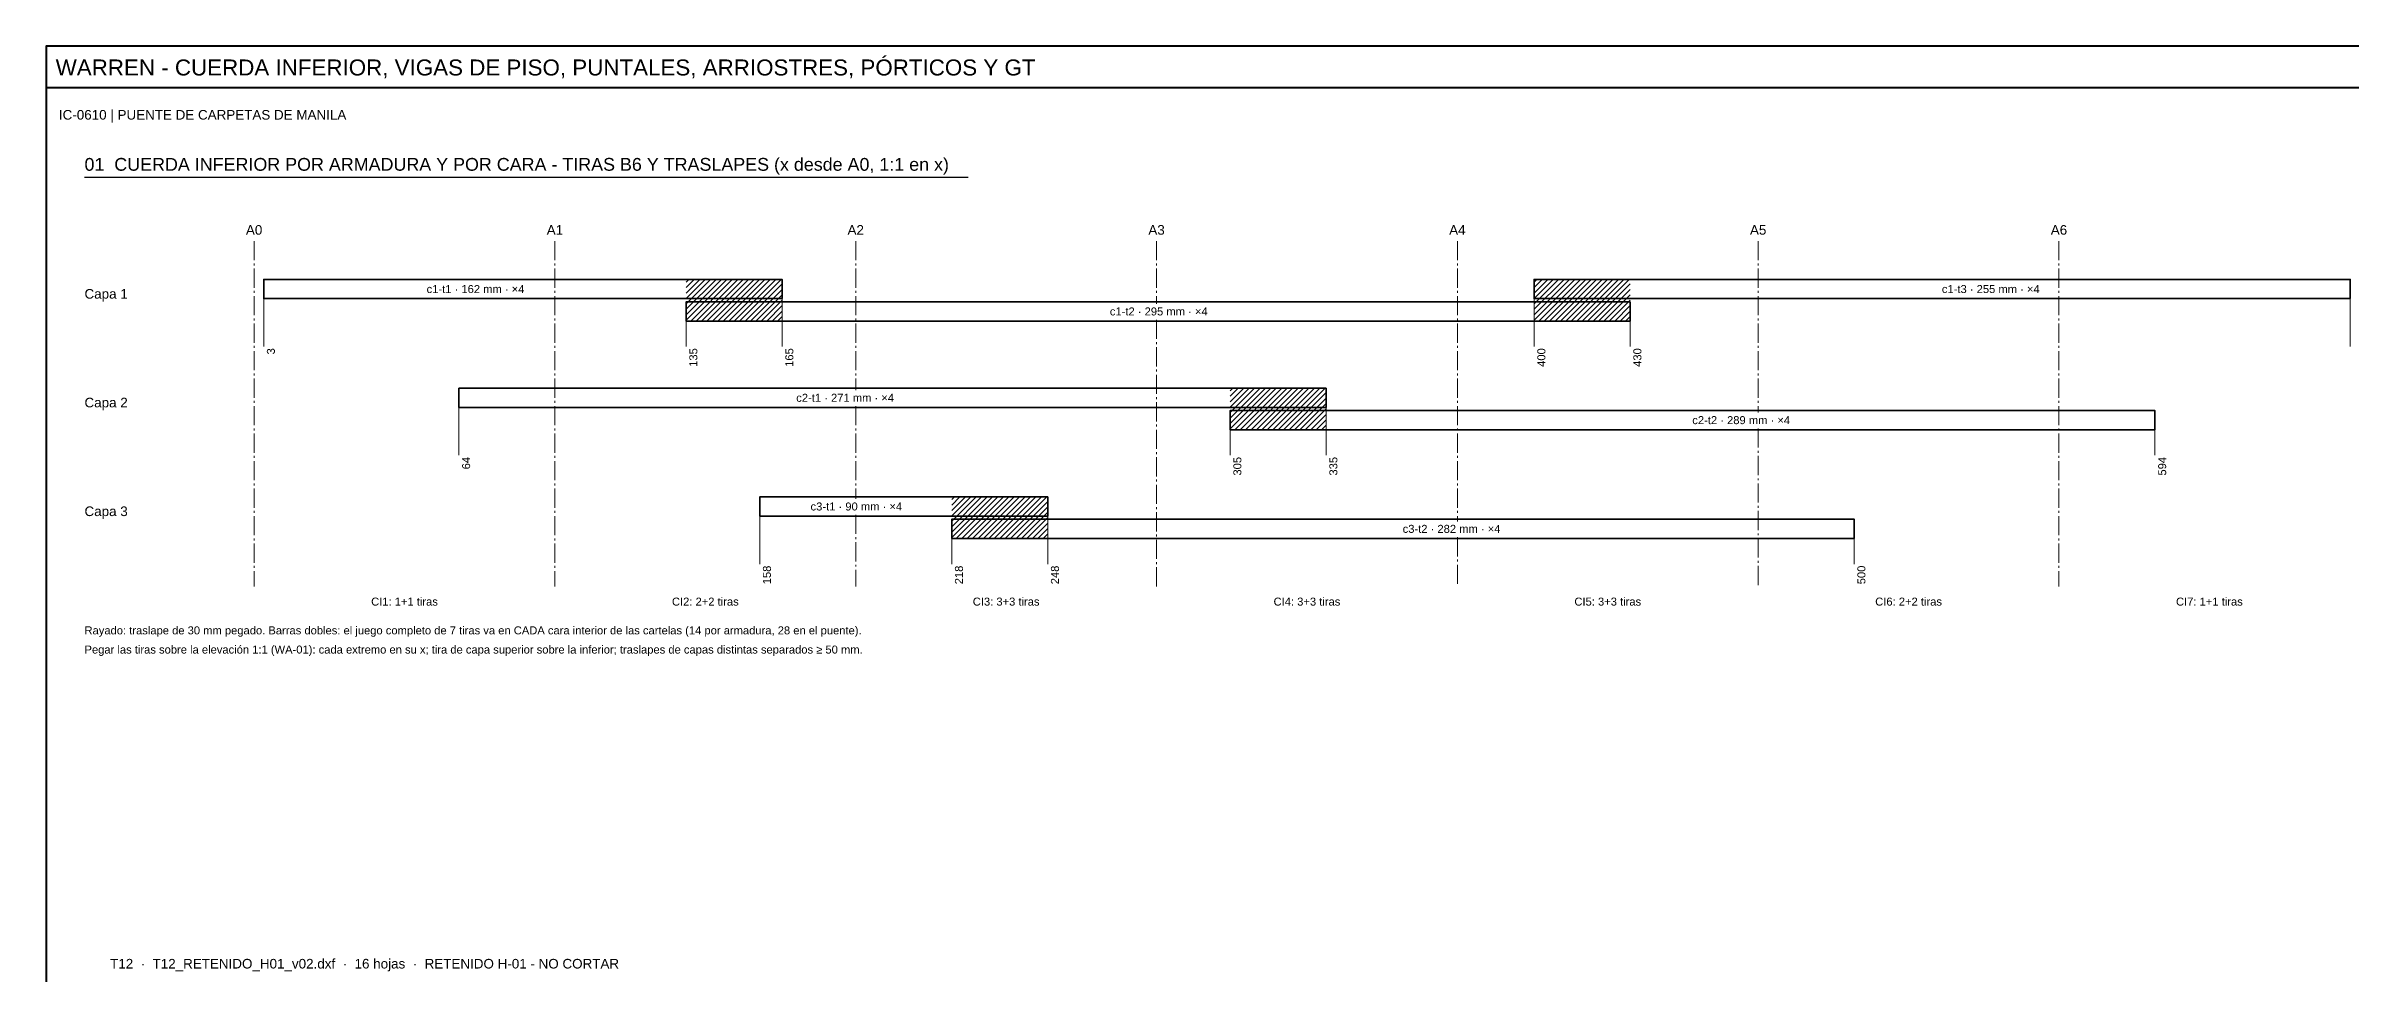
# Model space of a CAD drawing. Header units: millimetres. Extents: x 10 to 1179, y 10 to 831.
# Drawn here: x 10 to 730, y 541 to 831 of the extents above; entities that cross this region are included whole.
import ezdxf

# ---------------------------------------------------------------- set-up
doc = ezdxf.new("R2010")
doc.units = ezdxf.units.MM
doc.linetypes.add('LT_EJE', pattern=[8.6, 6, -1, 0.6, -1])
for name, color, linetype, lineweight in [('CAJETIN', 7, 'CONTINUOUS', 30), ('COTA', 7, 'CONTINUOUS', 13), ('EJE', 1, 'LT_EJE', 13), ('MARCO', 7, 'CONTINUOUS', 40), ('TEXTO', 7, 'CONTINUOUS', 18), ('TRASLAPE', 7, 'CONTINUOUS', 13), ('VISTA', 7, 'CONTINUOUS', 35)]:
    doc.layers.add(name, color=color, linetype=linetype, lineweight=lineweight)
doc.styles.add('PLANO', font='arial.ttf')

msp = doc.modelspace()

# ---------------------------------------------------------------- linework, layer by layer
at = {"layer": 'CAJETIN'}
msp.add_line((22, 790), (298.09, 790), dxfattribs=at)
at = {"layer": 'COTA'}
for p, q in [((78, 752), (78, 737)), ((240, 752), (240, 737)), ((475, 752), (475, 737)), ((730, 752), (730, 737)), ((210, 745), (210, 737)), ((505, 745), (505, 737)), ((139, 718), (139, 703)), ((410, 718), (410, 703)), ((380, 711), (380, 703)), ((669, 711), (669, 703)), ((233, 684), (233, 669)), ((323, 684), (323, 669)), ((293, 677), (293, 669)), ((575, 677), (575, 669))]:
    msp.add_line(p, q, dxfattribs=at)
at = {"layer": 'EJE'}
for points in [[(75, 770), (75, 662)], [(169, 770), (169, 662)], [(263, 770), (263, 723.35)], [(357, 770), (357, 750.35)], [(451, 770), (451, 682.35)], [(545, 770), (545, 716.35)], [(639, 770), (639, 662)], [(357, 745.4), (357, 662)], [(263, 718.4), (263, 689.35)], [(545, 711.4), (545, 662)], [(263, 684.4), (263, 662)], [(451, 677.4), (451, 662)]]:
    msp.add_lwpolyline(points, dxfattribs=at)
at = {"layer": 'MARCO'}
msp.add_line((10, 818), (1179, 818), dxfattribs=at)
msp.add_lwpolyline([(10, 10), (1179, 10), (1179, 831), (10, 831)], close=True, dxfattribs=at)
at = {"layer": 'TRASLAPE'}
for points in [[(210, 745.27), (222.73, 758)], [(210, 746.97), (221.03, 758)], [(210, 748.66), (219.34, 758)], [(210, 750.36), (217.64, 758)], [(210, 752.06), (215.94, 758)], [(210, 753.75), (214.25, 758)], [(210, 755.45), (212.55, 758)], [(210, 757.15), (210.85, 758)], [(211.43, 745), (224.43, 758)], [(213.13, 745), (226.13, 758)], [(214.82, 745), (227.82, 758)], [(216.52, 745), (229.52, 758)], [(218.22, 745), (231.22, 758)], [(219.91, 745), (232.91, 758)], [(221.61, 745), (234.61, 758)], [(223.31, 745), (236.31, 758)], [(225.01, 745), (238.01, 758)], [(226.7, 745), (239.7, 758)], [(228.4, 745), (240, 756.6)], [(475, 745.27), (487.73, 758)], [(475, 746.97), (486.03, 758)], [(475, 748.66), (484.34, 758)], [(475, 750.36), (482.64, 758)], [(475, 752.06), (480.94, 758)], [(475, 753.75), (479.25, 758)], [(475, 755.45), (477.55, 758)], [(475, 757.15), (475.85, 758)], [(476.43, 745), (489.43, 758)], [(478.13, 745), (491.13, 758)], [(479.82, 745), (492.82, 758)], [(481.52, 745), (494.52, 758)], [(483.22, 745), (496.22, 758)], [(484.91, 745), (497.91, 758)], [(486.61, 745), (499.61, 758)], [(488.31, 745), (501.31, 758)], [(490.01, 745), (503.01, 758)], [(491.7, 745), (504.7, 758)], [(493.4, 745), (505, 756.6)], [(230.1, 745), (240, 754.9)], [(231.79, 745), (240, 753.21)], [(233.49, 745), (240, 751.51)], [(235.19, 745), (240, 749.81)], [(495.1, 745), (505, 754.9)], [(496.79, 745), (505, 753.21)], [(498.49, 745), (505, 751.51)], [(500.19, 745), (505, 749.81)], [(236.88, 745), (240, 748.12)], [(238.58, 745), (240, 746.42)], [(501.88, 745), (505, 748.12)], [(503.58, 745), (505, 746.42)], [(380, 711.27), (392.73, 724)], [(380, 712.97), (391.03, 724)], [(380, 714.66), (389.34, 724)], [(380, 716.36), (387.64, 724)], [(380, 718.06), (385.94, 724)], [(380, 719.75), (384.25, 724)], [(380, 721.45), (382.55, 724)], [(380, 723.15), (380.85, 724)], [(381.43, 711), (394.43, 724)], [(383.13, 711), (396.13, 724)], [(384.82, 711), (397.82, 724)], [(386.52, 711), (399.52, 724)], [(388.22, 711), (401.22, 724)], [(389.91, 711), (402.91, 724)], [(391.61, 711), (404.61, 724)], [(393.31, 711), (406.31, 724)], [(395.01, 711), (408.01, 724)], [(396.7, 711), (409.7, 724)], [(398.4, 711), (410, 722.6)], [(400.1, 711), (410, 720.9)], [(401.79, 711), (410, 719.21)], [(403.49, 711), (410, 717.51)], [(405.19, 711), (410, 715.81)], [(406.88, 711), (410, 714.12)], [(408.58, 711), (410, 712.42)], [(293, 677.27), (305.73, 690)], [(293, 678.97), (304.03, 690)], [(293, 680.66), (302.34, 690)], [(293, 682.36), (300.64, 690)], [(293, 684.06), (298.94, 690)], [(293, 685.75), (297.25, 690)], [(293, 687.45), (295.55, 690)], [(293, 689.15), (293.85, 690)], [(294.43, 677), (307.43, 690)], [(296.13, 677), (309.13, 690)], [(297.82, 677), (310.82, 690)], [(299.52, 677), (312.52, 690)], [(301.22, 677), (314.22, 690)], [(302.91, 677), (315.91, 690)], [(304.61, 677), (317.61, 690)], [(306.31, 677), (319.31, 690)], [(308.01, 677), (321.01, 690)], [(309.7, 677), (322.7, 690)], [(311.4, 677), (323, 688.6)], [(313.1, 677), (323, 686.9)], [(314.79, 677), (323, 685.21)], [(316.49, 677), (323, 683.51)], [(318.19, 677), (323, 681.81)], [(319.88, 677), (323, 680.12)], [(321.58, 677), (323, 678.42)]]:
    msp.add_lwpolyline(points, dxfattribs=at)
at = {"layer": 'VISTA'}
for points in [[(240, 752), (240, 758), (78, 758), (78, 752)], [(730, 752), (730, 758), (475, 758), (475, 752)], [(505, 745), (505, 751), (210, 751), (210, 745)], [(410, 718), (410, 724), (139, 724), (139, 718)], [(669, 711), (669, 717), (380, 717), (380, 711)], [(323, 684), (323, 690), (233, 690), (233, 684)], [(575, 677), (575, 683), (293, 683), (293, 677)]]:
    msp.add_lwpolyline(points, close=True, dxfattribs=at)

# ---------------------------------------------------------------- texts
at = {"layer": 'TEXTO', "style": 'PLANO'}
for s, height, p in [('WARREN - CUERDA INFERIOR, VIGAS DE PISO, PUNTALES, ARRIOSTRES, PÓRTICOS Y GT', 5, (13, 821.8)), ('IC-0610 | PUENTE DE CARPETAS DE MANILA', 3, (14, 808)), ('01  CUERDA INFERIOR POR ARMADURA Y POR CARA - TIRAS B6 Y TRASLAPES (x desde A0, 1:1 en x)', 4, (22, 792)), ('A0', 3, (72.44, 772)), ('A1', 3, (166.44, 772)), ('A2', 3, (260.44, 772)), ('A3', 3, (354.44, 772)), ('A4', 3, (448.44, 772)), ('A5', 3, (542.44, 772)), ('A6', 3, (636.44, 772)), ('c1-t1 · 162 mm · ×4', 2.5, (128.91, 753.75)), ('c1-t3 · 255 mm · ×4', 2.5, (602.41, 753.75)), ('Capa 1', 3, (22, 752)), ('c1-t2 · 295 mm · ×4', 2.5, (342.41, 746.75)), ('Capa 2', 3, (22, 718)), ('c2-t1 · 271 mm · ×4', 2.5, (244.41, 719.75)), ('c2-t2 · 289 mm · ×4', 2.5, (524.41, 712.75)), ('Capa 3', 3, (22, 684)), ('c3-t1 · 90 mm · ×4', 2.5, (248.88, 685.75)), ('c3-t2 · 282 mm · ×4', 2.5, (433.91, 678.75)), ('CI1: 1+1 tiras', 2.5, (111.57, 656)), ('CI2: 2+2 tiras', 2.5, (205.57, 656)), ('CI3: 3+3 tiras', 2.5, (299.57, 656)), ('CI4: 3+3 tiras', 2.5, (393.57, 656)), ('CI5: 3+3 tiras', 2.5, (487.57, 656)), ('CI6: 2+2 tiras', 2.5, (581.57, 656)), ('CI7: 1+1 tiras', 2.5, (675.57, 656)), ('Rayado: traslape de 30 mm pegado. Barras dobles: el juego completo de 7 tiras va en CADA cara interior de las cartelas (14 por armadura, 28 en el puente).', 2.5, (22, 647)), ('Pegar las tiras sobre la elevación 1:1 (WA-01): cada extremo en su x; tira de capa superior sobre la inferior; traslapes de capas distintas separados ≥ 50 mm.', 2.5, (22, 641)), ('T12  ·  T12_RETENIDO_H01_v02.dxf  ·  16 hojas  ·  RETENIDO H-01 - NO CORTAR', 3, (30, 542.5))]:
    msp.add_text(s, height=height, dxfattribs=at).set_placement(p)
for s, p in [('3', (81.5, 734.56)), ('135', (213.5, 730.67)), ('165', (243.5, 730.67)), ('400', (478.5, 730.67)), ('430', (508.5, 730.67)), ('64', (142.5, 698.62)), ('305', (383.5, 696.67)), ('335', (413.5, 696.67)), ('594', (672.5, 696.67)), ('158', (236.5, 662.67)), ('218', (296.5, 662.67)), ('248', (326.5, 662.67)), ('500', (578.5, 662.67))]:
    msp.add_text(s, height=2.5, rotation=90, dxfattribs=at).set_placement(p)

doc.saveas('drawing.dxf')
